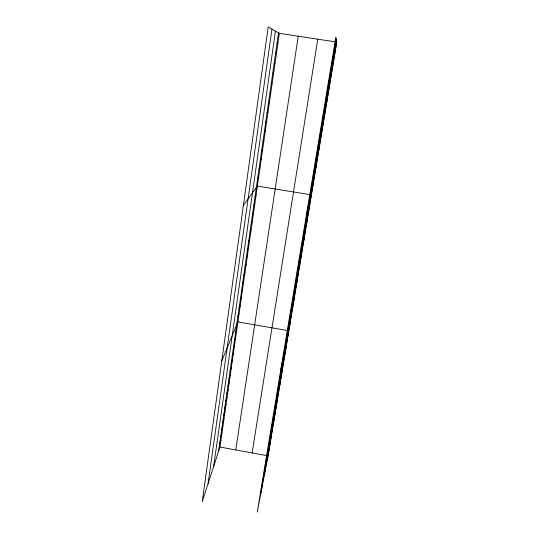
<?xml version="1.0" encoding="UTF-8"?>
<svg xmlns="http://www.w3.org/2000/svg" width="539" height="539" viewBox="0 0 539 539"><rect width="100%" height="100%" fill="white"/><g stroke="black" fill="none" stroke-linecap="round" stroke-linejoin="round"><path stroke-width="0.81" d="M208.074 483.618L271.946 29.106M213.626 466.498L275.436 31.114M218.585 451.183L278.501 32.879M219.932 447.026L279.33 33.351L268.193 26.95L202.213 501.708L219.932 447.026L268.045 455.859L257.251 512.05L335.817 37.178L336.787 42.062L268.045 455.859M235.772 449.937L298.235 36.221M252.131 452.935L317.767 39.179M260.822 493.454L336.141 38.821M264.204 475.863L336.444 40.358M267.223 460.131L336.713 41.705M270.76 438.854L271.548 434.778M269.574 445.989L270.376 441.845M268.395 453.083L269.204 448.872M274.364 417.159L275.119 413.285M273.152 424.436L273.92 420.494M271.952 431.665L272.727 427.656M276.803 402.451L277.538 398.719M275.577 409.829L276.325 406.022M280.529 380.035L281.223 376.518M279.276 387.554L279.99 383.963M278.036 395.033L278.757 391.368M283.049 364.836L283.723 361.467M281.782 372.462L282.47 369.02M285.609 349.434L286.256 346.22M284.322 357.162L284.99 353.867M286.903 341.652L287.536 338.519M289.551 325.691L290.164 322.72M280.543 371.27L288.823 330.764L237.894 321.911L221.785 360.874M290.912 317.498L291.511 314.614M292.279 309.251L292.866 306.448M293.661 300.944L294.233 298.229M295.049 292.576L295.608 289.948M296.45 284.147L296.989 281.614M297.858 275.658L298.384 273.219M299.28 267.115L299.792 264.764M300.708 258.504L301.207 256.247M302.15 249.826L302.628 247.671M303.598 241.095L304.063 239.033M305.061 232.296L305.512 230.328M306.536 223.429L306.967 221.569M308.018 214.502L308.436 212.737M309.514 205.5L309.912 203.843M306.287 215.654L311.401 194.889M312.532 187.309L312.896 185.861M314.062 178.113L314.405 176.772M315.598 168.842L315.928 167.616M317.148 159.504L317.464 158.385M318.711 150.098L319.007 149.094M320.287 140.618L320.564 139.729M219.595 444.136L220.936 440.046M220.613 437.041L221.947 433.012M321.871 131.065L322.127 130.29M221.637 429.9L222.964 425.938M222.661 422.717L223.981 418.816M223.698 415.481L225.012 411.655M224.743 408.198L226.05 404.439M225.794 400.868L227.087 397.182M226.852 393.497L228.138 389.872M323.474 121.437L323.71 120.783M227.909 386.065L229.196 382.522M228.981 378.594L230.261 375.117M230.059 371.068L231.325 367.665M231.143 363.495L232.403 360.167M232.242 355.868L233.488 352.614M233.34 348.194L234.58 345.021M234.445 340.466L235.678 337.367M235.556 332.684L236.783 329.666M325.084 111.741L325.3 111.209M237.847 316.723L239.053 313.866M239.02 308.53L240.219 305.761M240.199 300.284L241.391 297.595M241.391 291.976L242.57 289.376M242.59 283.608L243.756 281.102M326.708 101.965L326.903 101.554M243.796 275.186L244.955 272.768M245.009 266.697L246.161 264.373M246.235 258.154L247.374 255.917M247.468 249.544L248.594 247.408M248.708 240.872L249.826 238.831M249.961 232.141L251.066 230.193M251.221 223.341L252.313 221.495M252.488 214.482L253.573 212.737M253.768 205.554L254.839 203.91M255.055 196.567L256.113 195.024M243.412 205.278L257.399 186.07L310.585 194.754M257.662 178.382L258.693 177.048M258.976 169.185L260 167.959M260.303 159.921L261.314 158.81M261.644 150.59L262.641 149.586M262.992 141.184L263.975 140.295M264.346 131.711L265.316 130.937M265.714 122.164L266.67 121.511M267.088 112.55L268.031 112.011M268.476 102.855L269.406 102.437M269.877 93.092L270.794 92.796M271.285 83.249L272.188 83.073M272.707 73.331L273.596 73.284M274.142 63.332L275.011 63.413M279.33 33.351L335.204 41.826M275.584 53.26L276.44 53.469M277.039 43.113L277.875 43.45"/></g></svg>
